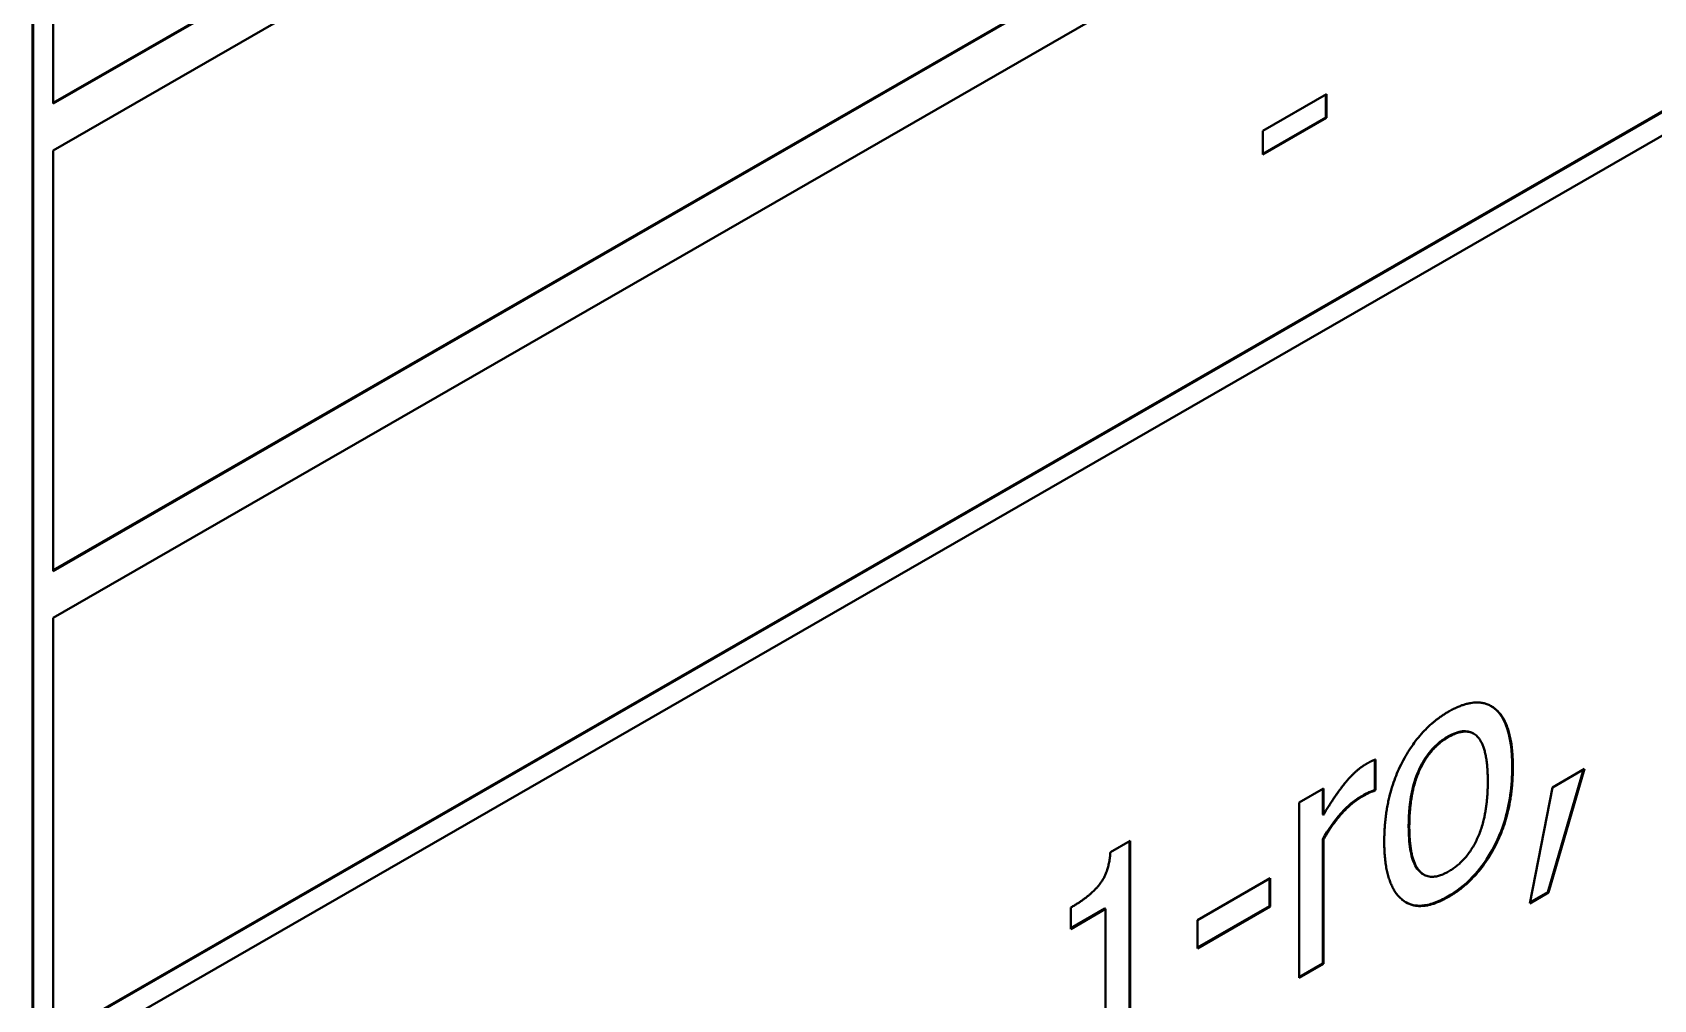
# Model space of a CAD drawing. Header units: millimetres. Extents: x 0 to 5945, y 0 to 4205.
# Drawn here: x 5590.26 to 5598.77, y 3291.51 to 3296.58 of the extents above; entities that cross this region are included whole.
import ezdxf

# ---------------------------------------------------------------- set-up
doc = ezdxf.new("R2010")
doc.units = ezdxf.units.MM
doc.header["$LTSCALE"] = 5
doc.layers.add('가시적인 것(ISO)', color=3, linetype='Continuous', lineweight=40)
doc.layers.add('가시적인 좁은 것(ISO)', color=3, linetype='Continuous', lineweight=35)

msp = doc.modelspace()

# ---------------------------------------------------------------- linework, layer by layer
at = {"layer": '가시적인 것(ISO)'}
for p, q in [((5590.3714, 3296.2107), (5622.6827, 3314.8175)), ((5622.6862, 3314.8155), (5590.3714, 3296.2067)), ((5590.3714, 3295.9614), (5622.6862, 3314.5702)), ((5590.3714, 3293.7581), (5622.6827, 3312.3649)), ((5622.6862, 3312.3629), (5590.3714, 3293.754)), ((5590.3714, 3293.5088), (5622.6862, 3312.1176)), ((5590.2618, 3291.1197), (5590.2618, 3310.7408)), ((5590.2654, 3291.1177), (5590.2654, 3310.7388)), ((5590.3714, 3291.3054), (5622.6827, 3309.9123)), ((5622.6862, 3309.9102), (5590.3714, 3291.3014)), ((5622.7923, 3309.8487), (5590.2654, 3291.1177)), ((5590.3714, 3296.2067), (5590.3714, 3298.414)), ((5596.717, 3296.0633), (5597.0515, 3296.256)), ((5597.048, 3296.2539), (5597.048, 3296.1338)), ((5597.0515, 3296.256), (5597.0515, 3296.1317)), ((5597.048, 3296.1338), (5596.717, 3295.9432)), ((5597.0515, 3296.1317), (5596.717, 3295.9391)), ((5597.048, 3296.1338), (5597.0515, 3296.1317)), ((5596.717, 3295.9391), (5596.717, 3296.0633)), ((5590.3714, 3293.754), (5590.3714, 3295.9614)), ((5590.3714, 3291.3014), (5590.3714, 3293.5088)), ((5597.8197, 3292.903), (5597.8232, 3292.901)), ((5597.3053, 3292.7639), (5597.3053, 3292.6061)), ((5597.3088, 3292.7651), (5597.3088, 3292.6041)), ((5598.4006, 3292.7131), (5598.213, 3292.0694)), ((5598.4056, 3292.7159), (5598.2165, 3292.0674)), ((5598.2363, 3292.6184), (5598.4056, 3292.7159)), ((5596.9083, 3292.5394), (5597.0355, 3292.6126)), ((5597.0355, 3292.6126), (5597.0355, 3292.4755)), ((5598.1177, 3292.0105), (5598.2363, 3292.6184)), ((5596.9083, 3291.6191), (5596.9083, 3292.5394)), ((5597.032, 3292.6106), (5597.032, 3292.4775)), ((5597.3053, 3292.6061), (5597.2984, 3292.6022)), ((5597.2984, 3292.6022), (5597.302, 3292.6001)), ((5597.3088, 3292.6041), (5597.302, 3292.6001)), ((5597.3053, 3292.6061), (5597.3088, 3292.6041)), ((5597.032, 3292.4775), (5597.0355, 3292.4755)), ((5595.9173, 3292.2787), (5596.0221, 3292.3391)), ((5596.0186, 3292.3371), (5596.0186, 3291.2361)), ((5596.0221, 3292.3391), (5596.0221, 3291.234)), ((5597.032, 3292.3473), (5597.0355, 3292.3453)), ((5597.032, 3292.3473), (5597.032, 3291.6944)), ((5597.0355, 3292.3453), (5597.0355, 3291.6924)), ((5596.3745, 3291.9229), (5596.7562, 3292.1427)), ((5596.7526, 3292.1407), (5596.7526, 3291.9957)), ((5596.7562, 3292.1427), (5596.7562, 3291.9936)), ((5597.5587, 3292.1631), (5597.5623, 3292.161)), ((5598.2165, 3292.0674), (5598.1177, 3292.0105)), ((5598.213, 3292.0694), (5598.1185, 3292.0151)), ((5598.213, 3292.0694), (5598.2165, 3292.0674)), ((5595.7092, 3291.8757), (5595.7092, 3291.988)), ((5595.8888, 3291.9832), (5595.7092, 3291.8798)), ((5595.8923, 3291.9812), (5595.7092, 3291.8757)), ((5595.8888, 3291.9832), (5595.8923, 3291.9812)), ((5595.8923, 3291.1593), (5595.8923, 3291.9812)), ((5596.7526, 3291.9957), (5596.3745, 3291.7779)), ((5596.7562, 3291.9936), (5596.3745, 3291.7739)), ((5596.7526, 3291.9957), (5596.7562, 3291.9936)), ((5596.3745, 3291.7739), (5596.3745, 3291.9229)), ((5597.032, 3291.6944), (5596.9083, 3291.6232)), ((5597.0355, 3291.6924), (5596.9083, 3291.6191)), ((5597.032, 3291.6944), (5597.0355, 3291.6924))]:
    msp.add_line(p, q, dxfattribs=at)
for points in [[(5597.6922, 3293.0166), (5597.8452, 3293.1047), (5598.0291, 3292.9563), (5598.0291, 3292.7247)], [(5597.3544, 3292.3362), (5597.3544, 3292.5667), (5597.54, 3292.929), (5597.6922, 3293.0166)], [(5597.6922, 3292.8835), (5597.5933, 3292.8265), (5597.4859, 3292.5908), (5597.4859, 3292.4119)], [(5597.8976, 3292.649), (5597.8976, 3292.8279), (5597.791, 3292.9404), (5597.6922, 3292.8835)], [(5597.0355, 3292.4755), (5597.1051, 3292.5911), (5597.2091, 3292.7126), (5597.2573, 3292.7403)], [(5597.2573, 3292.7403), (5597.277, 3292.7517), (5597.2968, 3292.7611), (5597.3088, 3292.7651)], [(5598.0291, 3292.7247), (5598.0291, 3292.4922), (5597.8452, 3292.1328), (5597.6922, 3292.0447)], [(5597.6922, 3292.1779), (5597.7902, 3292.2343), (5597.8976, 3292.4721), (5597.8976, 3292.649)], [(5597.2341, 3292.568), (5597.1825, 3292.5383), (5597.0811, 3292.4252), (5597.0355, 3292.3453)], [(5597.302, 3292.6001), (5597.2882, 3292.5972), (5597.2564, 3292.5808), (5597.2341, 3292.568)], [(5597.4859, 3292.4119), (5597.4859, 3292.238), (5597.5933, 3292.121), (5597.6922, 3292.1779)], [(5595.7092, 3291.988), (5595.8132, 3292.0479), (5595.9112, 3292.1759), (5595.9173, 3292.2787)], [(5597.6922, 3292.0447), (5597.5349, 3291.9541), (5597.3544, 3292.1116), (5597.3544, 3292.3362)]]:
    msp.add_open_spline(points, degree=2, dxfattribs=at)
for points, knots in [([(5597.9148, 3293.0456), (5597.9168, 3293.0445), (5597.9187, 3293.0432), (5597.9564, 3293.0185), (5597.9784, 3292.9831), (5598.0173, 3292.8859), (5598.0256, 3292.8072), (5598.0256, 3292.7267)], [-0.09548026, -0.09548026, -0.09548026, -0.09548026, -0.09363038, -0.09363038, -0.05902886, -0.05902886, 0, 0, 0, 0]), ([(5597.6886, 3292.8855), (5597.6726, 3292.8763), (5597.6566, 3292.8654), (5597.6265, 3292.8403), (5597.6125, 3292.8267), (5597.5789, 3292.7876), (5597.5615, 3292.7611), (5597.5279, 3292.6961), (5597.5142, 3292.6581), (5597.488, 3292.5511), (5597.4824, 3292.481), (5597.4824, 3292.4139)], [-0.1354496, -0.1354496, -0.1354496, -0.1354496, -0.1187598, -0.1187598, -0.1032644, -0.1032644, -0.0794084, -0.0794084, -0.0492342, -0.0492342, 0, 0, 0, 0]), ([(5597.8197, 3292.903), (5597.8196, 3292.9031), (5597.8195, 3292.9031), (5597.8037, 3292.9121), (5597.7857, 3292.9157), (5597.7409, 3292.911), (5597.7149, 3292.9006), (5597.6886, 3292.8855)], [-0.04114436, -0.04114436, -0.04114436, -0.04114436, -0.04101288, -0.04101288, -0.02228505, -0.02228505, 0, 0, 0, 0]), ([(5598.0256, 3292.7267), (5598.0256, 3292.679), (5598.0227, 3292.6289), (5598.009, 3292.533), (5597.9992, 3292.4869), (5597.9622, 3292.3676), (5597.9344, 3292.3135), (5597.8848, 3292.2284), (5597.8536, 3292.1861), (5597.777, 3292.1056), (5597.7331, 3292.0724), (5597.6886, 3292.0468)], [-0.1332198, -0.1332198, -0.1332198, -0.1332198, -0.1137885, -0.1137885, -0.0968263, -0.0968263, -0.0702692, -0.0702692, -0.0377546, -0.0377546, 0, 0, 0, 0]), ([(5597.2305, 3292.57), (5597.2132, 3292.56), (5597.1961, 3292.5478), (5597.1595, 3292.517), (5597.1422, 3292.4994), (5597.0919, 3292.4433), (5597.06, 3292.3965), (5597.032, 3292.3473)], [-0.05828388, -0.05828388, -0.05828388, -0.05828388, -0.0470529, -0.0470529, -0.03397152, -0.03397152, 0, 0, 0, 0]), ([(5597.2984, 3292.6022), (5597.2849, 3292.5993), (5597.2732, 3292.5933), (5597.2565, 3292.5847), (5597.2428, 3292.5771), (5597.2305, 3292.57)], [-0.0141823, -0.0141823, -0.0141823, -0.0141823, -0.01041743, -0.01041743, 0, 0, 0, 0]), ([(5597.4824, 3292.4139), (5597.4824, 3292.3721), (5597.4847, 3292.3303), (5597.4962, 3292.262), (5597.5044, 3292.2327), (5597.5312, 3292.1823), (5597.5471, 3292.1698), (5597.5587, 3292.1631)], [-0.08182102, -0.08182102, -0.08182102, -0.08182102, -0.06687704, -0.06687704, -0.05461026, -0.05461026, -0.04084283, -0.04084283, -0.04084283, -0.04084283]), ([(5597.6886, 3292.0468), (5597.6643, 3292.0327), (5597.6399, 3292.021), (5597.5937, 3292.0049), (5597.572, 3292), (5597.5196, 3291.9966), (5597.4917, 3292.0028), (5597.4672, 3292.0164)], [-0.2314011, -0.2314011, -0.2314011, -0.2314011, -0.1968434, -0.1968434, -0.1646481, -0.1646481, -0.1156885, -0.1156885, -0.1156885, -0.1156885])]:
    msp.add_open_spline(points, degree=3, knots=knots, dxfattribs=at)
at = {"layer": '가시적인 좁은 것(ISO)'}
for p, q in [((5597.6886, 3292.8855), (5597.6922, 3292.8835)), ((5598.0256, 3292.7267), (5598.0291, 3292.7247)), ((5597.2305, 3292.57), (5597.2341, 3292.568)), ((5597.4824, 3292.4139), (5597.4859, 3292.4119)), ((5597.6886, 3292.0468), (5597.6922, 3292.0447))]:
    msp.add_line(p, q, dxfattribs=at)

doc.saveas('drawing.dxf')
